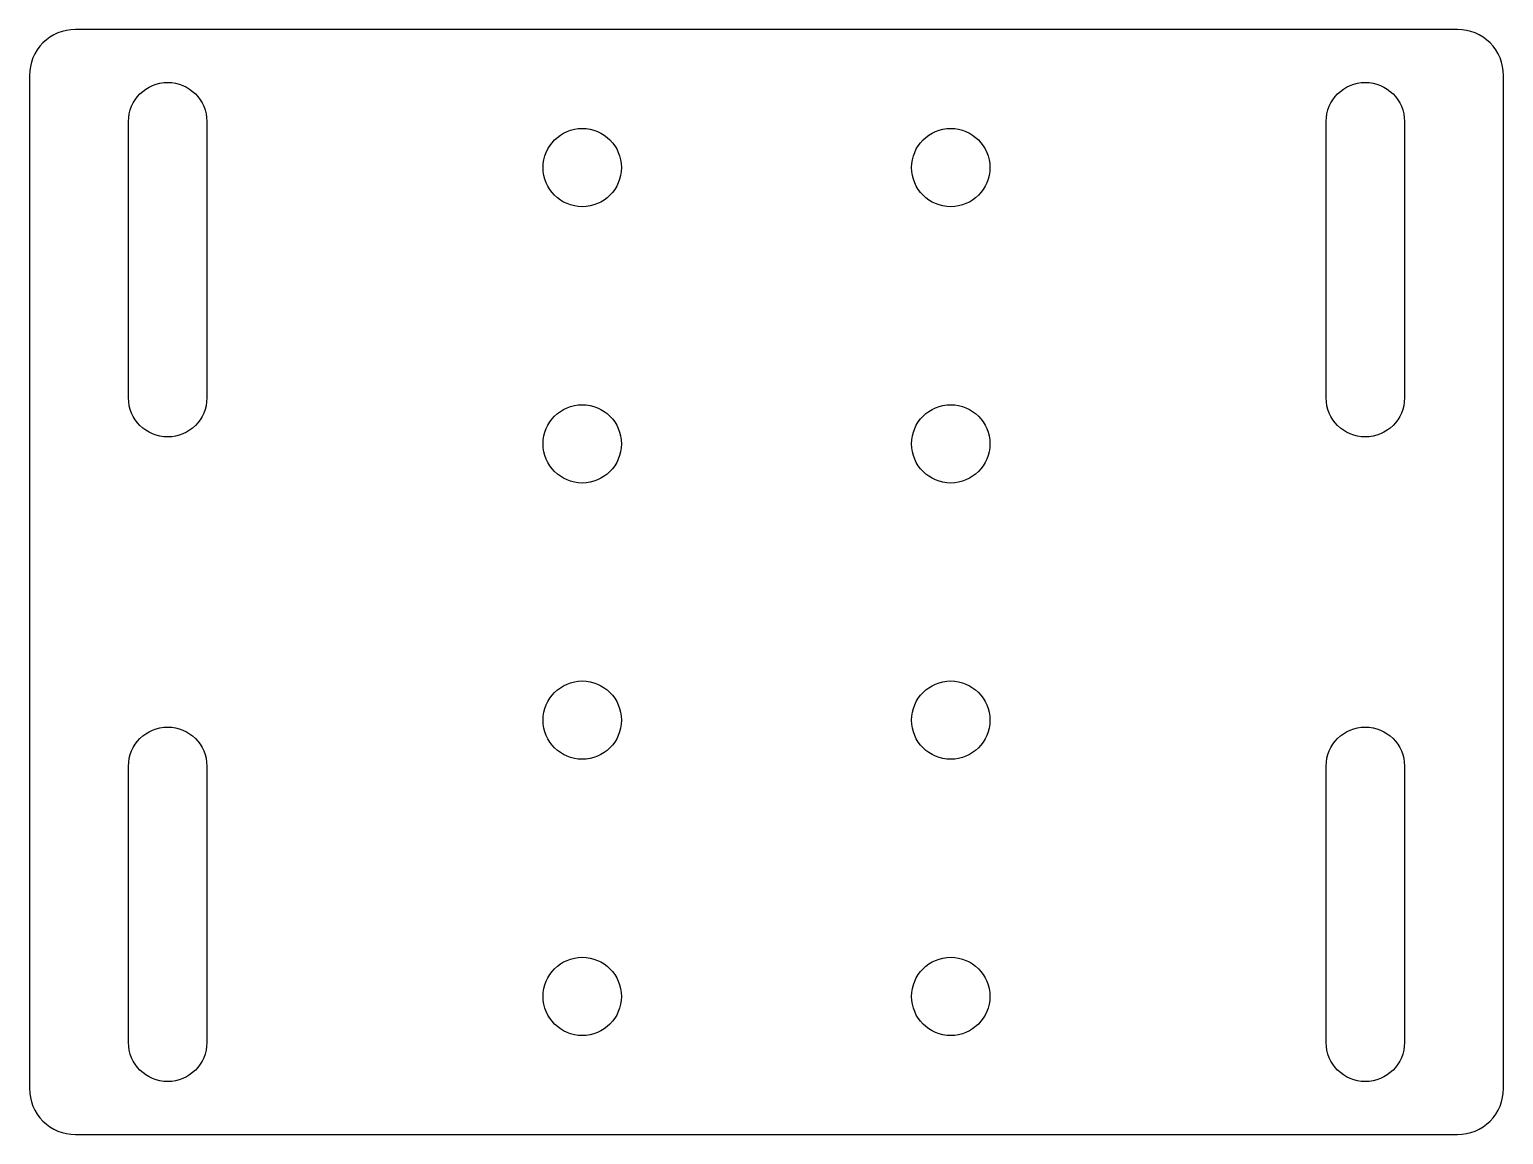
# Model space of a CAD drawing. Extents: x -80 to 80, y -60 to 60.
import ezdxf

# ---------------------------------------------------------------- set-up
doc = ezdxf.new("R2010")
doc.units = 0
doc.header["$MEASUREMENT"] = 0
doc.layers.get('0').update_dxf_attribs({"linetype": 'CONTINUOUS'})

msp = doc.modelspace()

# ---------------------------------------------------------------- linework, layer by layer
for points in [[(-75, -60), (75, -60, 0.414214), (80, -55), (80, 55, 0.414214), (75, 60), (-75, 60, 0.414214), (-80, 55), (-80, -55, 0.414214)], [(-69.25, 20), (-69.25, 50, -1), (-60.75, 50), (-60.75, 20, -1)], [(69.25, 50), (69.25, 20, -1), (60.75, 20), (60.75, 50, -1)], [(-60.75, -20), (-60.75, -50, -1), (-69.25, -50), (-69.25, -20, -1)], [(69.25, -20), (69.25, -50, -1), (60.75, -50), (60.75, -20, -1)]]:
    msp.add_lwpolyline(points, format="xyb", close=True)
for centre in [(-20, 45), (20, 45), (-20, 15), (20, 15), (-20, -15), (20, -15), (-20, -45), (20, -45)]:
    msp.add_circle(centre, 4.25)

doc.saveas('drawing.dxf')
